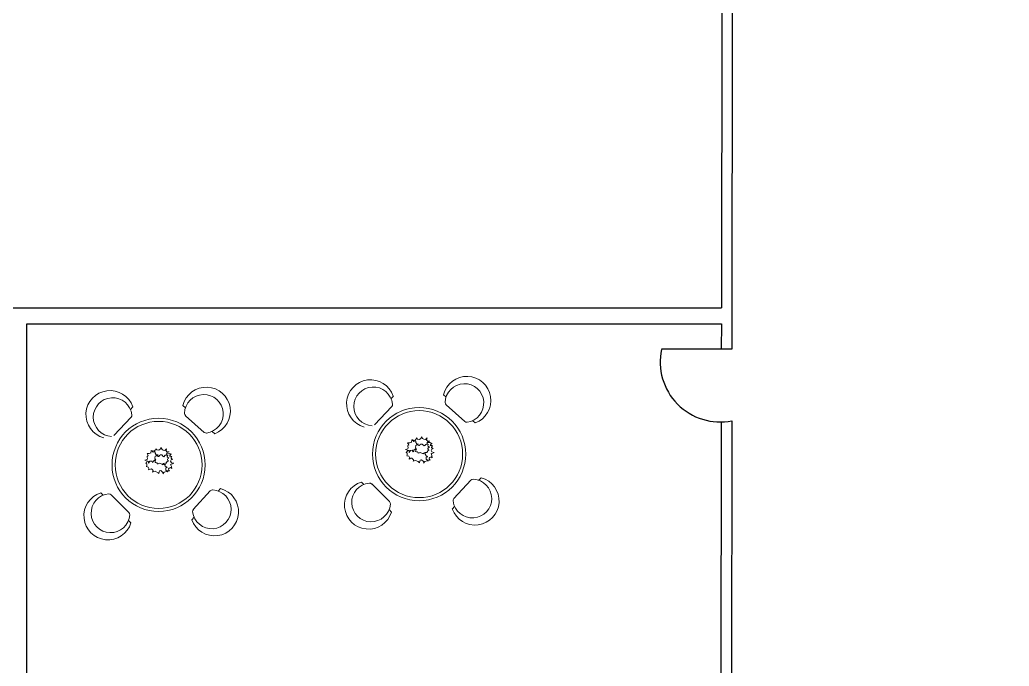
# Model space of a CAD drawing. Header units: millimetres. Extents: x 586 to 1010, y 369 to 668.
# Drawn here: x 705.92 to 719.96, y 452.57 to 461.74 of the extents above; entities that cross this region are included whole.
import ezdxf

# ---------------------------------------------------------------- set-up
doc = ezdxf.new("R2010")
doc.units = ezdxf.units.MM
doc.layers.add('finiture', color=7, linetype='Continuous', lineweight=20)
doc.styles.add('DIM_FONT', font='SIMPLEX', dxfattribs={"width": 0.8})

msp = doc.modelspace()

# ---------------------------------------------------------------- linework, layer by layer
at = {"lineweight": 25}
for p, q in [((715.941, 517.656), (715.872, 457.652)), ((716.091, 517.656), (716.021, 457.063)), ((684.725, 457.653), (715.872, 457.652)), ((706.014, 444.586), (706.015, 457.423)), ((706.015, 457.423), (715.872, 457.422)), ((715.872, 457.422), (715.871, 457.063)), ((716.021, 457.063), (715.021, 457.063)), ((715.87, 456.033), (715.864, 451.108)), ((716.02, 456.049), (716.014, 451.108))]:
    msp.add_line(p, q, dxfattribs=at)
msp.add_arc((715.854, 456.884), 0.851, 167.8802, 281.2757, dxfattribs=at)
at = {"color": 254, "lineweight": 25}
for points in [[(654.944, 595.472), (670.267, 587.317), (714.302, 595.165), (787.089, 595.165), (819.394, 580.944), (821.03, 562.85), (813.491, 552.788), (808.734, 539.671), (796.407, 534.706), (791.022, 527.249), (791.022, 507.547), (797.301, 476.527), (814.975, 463.89), (836.148, 474.682), (874.022, 478.588), (885.729, 462.733), (863.004, 436.079), (845.789, 420.685), (845.104, 408.675)], [(639.207, 583.438), (644.727, 575.638), (657.796, 553.44), (668.404, 543.929), (682.518, 548.731), (692.984, 555.478), (711.934, 556.583), (734.346, 532.133), (750.593, 477.748), (754.137, 444.164), (776.466, 425.447), (782.617, 412.235)]]:
    msp.add_spline(points, degree=3, dxfattribs=at)
at = {"layer": 'finiture'}
for p, q in [((711.184, 456.365), (711.217, 456.4)), ((711.964, 456.388), (711.929, 456.419)), ((707.486, 456.212), (707.519, 456.247)), ((708.267, 456.235), (708.231, 456.266)), ((710.95, 455.992), (711.194, 456.252)), ((711.965, 456.275), (712.231, 456.038)), ((707.252, 455.839), (707.496, 456.099)), ((708.267, 456.122), (708.534, 455.885)), ((712.343, 456.051), (712.379, 456.019)), ((708.646, 455.898), (708.682, 455.866)), ((711.42, 455.737), (711.449, 455.738)), ((711.42, 455.737), (711.436, 455.709)), ((711.449, 455.738), (711.464, 455.742)), ((711.476, 455.744), (711.479, 455.781)), ((711.48, 455.782), (711.506, 455.758)), ((711.497, 455.764), (711.506, 455.776)), ((711.506, 455.758), (711.527, 455.764)), ((711.507, 455.776), (711.52, 455.771)), ((711.52, 455.771), (711.535, 455.784)), ((711.527, 455.764), (711.535, 455.763)), ((711.535, 455.763), (711.534, 455.744)), ((711.534, 455.744), (711.549, 455.722)), ((711.534, 455.744), (711.534, 455.744)), ((711.535, 455.784), (711.545, 455.806)), ((711.537, 455.767), (711.537, 455.767)), ((711.545, 455.806), (711.56, 455.789)), ((711.56, 455.789), (711.587, 455.784)), ((711.587, 455.784), (711.607, 455.8)), ((711.607, 455.8), (711.616, 455.821)), ((711.616, 455.821), (711.633, 455.797)), ((711.633, 455.797), (711.649, 455.788)), ((711.649, 455.788), (711.672, 455.782)), ((711.672, 455.782), (711.698, 455.806)), ((711.698, 455.806), (711.689, 455.775)), ((711.689, 455.775), (711.7, 455.764)), ((711.704, 455.753), (711.694, 455.733)), ((711.694, 455.733), (711.702, 455.72)), ((711.7, 455.764), (711.716, 455.762)), ((711.739, 455.74), (711.7, 455.744)), ((711.734, 455.762), (711.704, 455.753)), ((711.716, 455.762), (711.734, 455.762)), ((711.739, 455.74), (711.767, 455.729)), ((711.767, 455.729), (711.742, 455.724)), ((707.752, 455.585), (707.767, 455.589)), ((707.778, 455.592), (707.782, 455.628)), ((707.783, 455.629), (707.808, 455.605)), ((707.8, 455.611), (707.808, 455.623)), ((707.808, 455.605), (707.829, 455.611)), ((707.809, 455.623), (707.823, 455.618)), ((707.823, 455.618), (707.838, 455.631)), ((707.829, 455.611), (707.837, 455.61)), ((707.837, 455.61), (707.836, 455.591)), ((707.836, 455.591), (707.851, 455.569)), ((707.836, 455.591), (707.836, 455.591)), ((707.838, 455.631), (707.848, 455.653)), ((707.839, 455.615), (707.839, 455.615)), ((707.848, 455.653), (707.862, 455.636)), ((707.862, 455.636), (707.89, 455.631)), ((707.89, 455.631), (707.91, 455.647)), ((707.91, 455.647), (707.919, 455.669)), ((707.919, 455.669), (707.936, 455.644)), ((707.936, 455.644), (707.952, 455.635)), ((707.952, 455.635), (707.974, 455.629)), ((707.974, 455.629), (708, 455.653)), ((708, 455.653), (707.991, 455.622)), ((707.991, 455.622), (708.003, 455.611)), ((708.006, 455.6), (707.996, 455.58)), ((708.003, 455.611), (708.018, 455.609)), ((708.041, 455.587), (708.003, 455.591)), ((708.037, 455.609), (708.006, 455.6)), ((708.018, 455.609), (708.037, 455.609)), ((708.041, 455.587), (708.07, 455.576)), ((711.39, 455.642), (711.422, 455.653)), ((711.412, 455.635), (711.39, 455.642)), ((711.41, 455.608), (711.399, 455.602)), ((711.399, 455.602), (711.415, 455.59)), ((711.421, 455.63), (711.41, 455.608)), ((711.431, 455.63), (711.412, 455.635)), ((711.415, 455.59), (711.415, 455.57)), ((711.424, 455.684), (711.421, 455.695)), ((711.422, 455.653), (711.426, 455.671)), ((711.436, 455.709), (711.423, 455.697)), ((711.426, 455.671), (711.424, 455.684)), ((711.441, 455.626), (711.431, 455.63)), ((711.442, 455.602), (711.441, 455.626)), ((711.461, 455.628), (711.442, 455.602)), ((711.486, 455.631), (711.461, 455.628)), ((711.461, 455.628), (711.461, 455.628)), ((711.5, 455.611), (711.486, 455.631)), ((711.486, 455.631), (711.486, 455.631)), ((711.508, 455.621), (711.5, 455.611)), ((711.51, 455.631), (711.508, 455.621)), ((711.525, 455.646), (711.51, 455.631)), ((711.545, 455.642), (711.525, 455.646)), ((711.535, 455.699), (711.529, 455.673)), ((711.53, 455.666), (711.545, 455.642)), ((711.537, 455.628), (711.533, 455.613)), ((711.533, 455.613), (711.545, 455.611)), ((711.552, 455.708), (711.535, 455.699)), ((711.537, 455.64), (711.537, 455.628)), ((711.545, 455.642), (711.545, 455.642)), ((711.545, 455.611), (711.56, 455.608)), ((711.549, 455.722), (711.576, 455.72)), ((711.576, 455.72), (711.552, 455.708)), ((711.56, 455.608), (711.567, 455.592)), ((711.567, 455.706), (711.562, 455.708)), ((711.579, 455.697), (711.567, 455.706)), ((711.567, 455.592), (711.576, 455.593)), ((711.576, 455.593), (711.587, 455.597)), ((711.586, 455.697), (711.579, 455.697)), ((711.594, 455.71), (711.586, 455.697)), ((711.587, 455.597), (711.598, 455.601)), ((711.609, 455.719), (711.594, 455.71)), ((711.598, 455.601), (711.633, 455.588)), ((711.628, 455.719), (711.609, 455.719)), ((711.653, 455.693), (711.628, 455.719)), ((711.633, 455.588), (711.645, 455.579)), ((711.645, 455.579), (711.646, 455.59)), ((711.646, 455.59), (711.653, 455.597)), ((711.66, 455.583), (711.648, 455.588)), ((711.653, 455.597), (711.67, 455.602)), ((711.677, 455.715), (711.66, 455.693)), ((711.67, 455.602), (711.673, 455.602)), ((711.673, 455.602), (711.697, 455.601)), ((711.699, 455.717), (711.677, 455.715)), ((711.697, 455.61), (711.705, 455.624)), ((711.697, 455.601), (711.697, 455.61)), ((711.717, 455.713), (711.699, 455.717)), ((711.702, 455.72), (711.717, 455.713)), ((711.704, 455.693), (711.712, 455.713)), ((711.728, 455.674), (711.704, 455.691)), ((711.705, 455.624), (711.714, 455.628)), ((711.707, 455.662), (711.728, 455.674)), ((711.707, 455.653), (711.707, 455.66)), ((711.714, 455.64), (711.707, 455.653)), ((711.724, 455.631), (711.714, 455.64)), ((711.714, 455.628), (711.724, 455.631)), ((711.755, 455.714), (711.739, 455.699)), ((711.739, 455.699), (711.774, 455.697)), ((711.742, 455.724), (711.755, 455.714)), ((711.778, 455.592), (711.753, 455.585)), ((711.761, 455.646), (711.755, 455.628)), ((711.755, 455.628), (711.765, 455.608)), ((711.763, 455.687), (711.76, 455.672)), ((711.76, 455.672), (711.782, 455.655)), ((711.771, 455.656), (711.761, 455.646)), ((711.771, 455.696), (711.763, 455.687)), ((711.765, 455.608), (711.798, 455.6)), ((711.782, 455.655), (711.771, 455.656)), ((711.798, 455.6), (711.778, 455.592)), ((707.693, 455.489), (707.725, 455.5)), ((707.715, 455.482), (707.693, 455.489)), ((707.713, 455.455), (707.701, 455.45)), ((707.701, 455.45), (707.718, 455.437)), ((707.723, 455.477), (707.713, 455.455)), ((707.733, 455.477), (707.715, 455.482)), ((707.722, 455.584), (707.752, 455.585)), ((707.722, 455.584), (707.739, 455.556)), ((707.726, 455.531), (707.723, 455.542)), ((707.739, 455.556), (707.725, 455.544)), ((707.725, 455.5), (707.728, 455.518)), ((707.728, 455.518), (707.726, 455.531)), ((707.743, 455.473), (707.733, 455.477)), ((707.745, 455.45), (707.743, 455.473)), ((707.763, 455.475), (707.745, 455.45)), ((707.789, 455.478), (707.763, 455.475)), ((707.763, 455.475), (707.763, 455.475)), ((707.802, 455.459), (707.789, 455.478)), ((707.789, 455.478), (707.789, 455.478)), ((707.811, 455.468), (707.802, 455.459)), ((707.812, 455.478), (707.811, 455.468)), ((707.828, 455.493), (707.812, 455.478)), ((707.848, 455.489), (707.828, 455.493)), ((707.838, 455.546), (707.831, 455.52)), ((707.832, 455.513), (707.848, 455.489)), ((707.839, 455.475), (707.836, 455.46)), ((707.836, 455.46), (707.848, 455.459)), ((707.855, 455.555), (707.838, 455.546)), ((707.839, 455.488), (707.839, 455.475)), ((707.848, 455.489), (707.848, 455.489)), ((707.848, 455.459), (707.863, 455.455)), ((707.851, 455.569), (707.878, 455.568)), ((707.878, 455.568), (707.855, 455.555)), ((707.863, 455.455), (707.87, 455.439)), ((707.87, 455.553), (707.865, 455.555)), ((707.882, 455.544), (707.87, 455.553)), ((707.888, 455.544), (707.882, 455.544)), ((707.897, 455.557), (707.888, 455.544)), ((707.89, 455.444), (707.9, 455.448)), ((707.912, 455.566), (707.897, 455.557)), ((707.9, 455.448), (707.935, 455.435)), ((707.93, 455.566), (707.912, 455.566)), ((707.956, 455.54), (707.93, 455.566)), ((707.956, 455.444), (707.973, 455.45)), ((707.979, 455.562), (707.962, 455.54)), ((707.973, 455.45), (707.976, 455.45)), ((707.976, 455.45), (707.999, 455.448)), ((708.001, 455.564), (707.979, 455.562)), ((707.996, 455.58), (708.005, 455.568)), ((707.999, 455.457), (708.008, 455.471)), ((707.999, 455.448), (707.999, 455.457)), ((708.02, 455.56), (708.001, 455.564)), ((708.005, 455.568), (708.02, 455.56)), ((708.006, 455.54), (708.015, 455.56)), ((708.031, 455.521), (708.007, 455.538)), ((708.008, 455.471), (708.016, 455.475)), ((708.01, 455.509), (708.031, 455.521)), ((708.01, 455.5), (708.01, 455.507)), ((708.016, 455.488), (708.01, 455.5)), ((708.026, 455.478), (708.016, 455.488)), ((708.016, 455.475), (708.026, 455.478)), ((708.057, 455.561), (708.042, 455.547)), ((708.042, 455.547), (708.076, 455.544)), ((708.07, 455.576), (708.044, 455.571)), ((708.044, 455.571), (708.057, 455.561)), ((708.063, 455.494), (708.057, 455.475)), ((708.057, 455.475), (708.068, 455.455)), ((708.066, 455.534), (708.063, 455.519)), ((708.063, 455.519), (708.085, 455.502)), ((708.073, 455.503), (708.063, 455.494)), ((708.073, 455.543), (708.066, 455.534)), ((708.068, 455.455), (708.1, 455.447)), ((708.085, 455.502), (708.073, 455.503)), ((708.1, 455.447), (708.081, 455.439)), ((711.415, 455.561), (711.407, 455.554)), ((711.407, 455.554), (711.437, 455.546)), ((711.415, 455.57), (711.415, 455.561)), ((711.437, 455.546), (711.444, 455.527)), ((711.444, 455.527), (711.441, 455.509)), ((711.441, 455.507), (711.466, 455.519)), ((711.441, 455.509), (711.441, 455.507)), ((711.466, 455.519), (711.481, 455.521)), ((711.481, 455.521), (711.491, 455.512)), ((711.491, 455.512), (711.505, 455.498)), ((711.503, 455.487), (711.496, 455.476)), ((711.496, 455.476), (711.513, 455.481)), ((711.505, 455.498), (711.503, 455.487)), ((711.513, 455.481), (711.533, 455.487)), ((711.533, 455.487), (711.567, 455.471)), ((711.533, 455.487), (711.533, 455.487)), ((711.567, 455.471), (711.577, 455.463)), ((711.577, 455.463), (711.586, 455.453)), ((711.586, 455.453), (711.598, 455.492)), ((711.598, 455.492), (711.618, 455.498)), ((711.618, 455.498), (711.645, 455.471)), ((711.645, 455.451), (711.663, 455.474)), ((711.645, 455.471), (711.648, 455.454)), ((711.648, 455.454), (711.645, 455.451)), ((711.662, 455.583), (711.66, 455.583)), ((711.68, 455.583), (711.662, 455.583)), ((711.663, 455.474), (711.695, 455.481)), ((711.673, 455.575), (711.68, 455.583)), ((711.673, 455.568), (711.673, 455.575)), ((711.677, 455.557), (711.673, 455.568)), ((711.699, 455.543), (711.677, 455.557)), ((711.685, 455.534), (711.705, 455.539)), ((711.685, 455.507), (711.685, 455.534)), ((711.687, 455.501), (711.685, 455.507)), ((711.709, 455.481), (711.687, 455.501)), ((711.695, 455.481), (711.714, 455.48)), ((711.705, 455.539), (711.699, 455.543)), ((711.705, 455.494), (711.699, 455.493)), ((711.728, 455.493), (711.705, 455.494)), ((711.714, 455.48), (711.709, 455.481)), ((711.735, 455.531), (711.725, 455.52)), ((711.725, 455.52), (711.73, 455.503)), ((711.739, 455.492), (711.728, 455.493)), ((711.73, 455.503), (711.739, 455.492)), ((711.755, 455.54), (711.735, 455.531)), ((711.753, 455.585), (711.764, 455.556)), ((711.769, 455.526), (711.755, 455.54)), ((711.764, 455.556), (711.769, 455.526)), ((707.718, 455.408), (707.71, 455.401)), ((707.71, 455.401), (707.74, 455.394)), ((707.718, 455.437), (707.718, 455.417)), ((707.718, 455.417), (707.718, 455.408)), ((707.74, 455.394), (707.747, 455.374)), ((707.747, 455.374), (707.743, 455.356)), ((707.743, 455.354), (707.769, 455.366)), ((707.743, 455.356), (707.743, 455.354)), ((707.769, 455.366), (707.784, 455.368)), ((707.784, 455.368), (707.794, 455.359)), ((707.794, 455.359), (707.807, 455.345)), ((707.806, 455.334), (707.799, 455.323)), ((707.799, 455.323), (707.816, 455.329)), ((707.807, 455.345), (707.806, 455.334)), ((707.816, 455.329), (707.836, 455.334)), ((707.836, 455.334), (707.87, 455.318)), ((707.836, 455.334), (707.836, 455.334)), ((707.87, 455.439), (707.878, 455.441)), ((707.87, 455.318), (707.88, 455.311)), ((707.878, 455.441), (707.89, 455.444)), ((707.88, 455.311), (707.888, 455.3)), ((707.888, 455.3), (707.9, 455.339)), ((707.9, 455.339), (707.92, 455.345)), ((707.92, 455.345), (707.947, 455.318)), ((707.935, 455.435), (707.947, 455.426)), ((707.947, 455.426), (707.949, 455.437)), ((707.947, 455.298), (707.966, 455.321)), ((707.947, 455.318), (707.951, 455.301)), ((707.949, 455.437), (707.956, 455.444)), ((707.962, 455.43), (707.951, 455.435)), ((707.964, 455.43), (707.962, 455.43)), ((707.983, 455.43), (707.964, 455.43)), ((707.966, 455.321), (707.998, 455.329)), ((707.976, 455.422), (707.983, 455.43)), ((707.976, 455.415), (707.976, 455.422)), ((707.979, 455.404), (707.976, 455.415)), ((708.001, 455.39), (707.979, 455.404)), ((707.988, 455.381), (708.008, 455.386)), ((707.988, 455.354), (707.988, 455.381)), ((707.989, 455.348), (707.988, 455.354)), ((708.011, 455.329), (707.989, 455.348)), ((707.998, 455.329), (708.016, 455.327)), ((708.008, 455.386), (708.001, 455.39)), ((708.007, 455.341), (708.002, 455.34)), ((708.031, 455.341), (708.007, 455.341)), ((708.016, 455.327), (708.011, 455.329)), ((708.037, 455.378), (708.027, 455.367)), ((708.027, 455.367), (708.032, 455.35)), ((708.041, 455.339), (708.031, 455.341)), ((708.032, 455.35), (708.041, 455.339)), ((708.057, 455.387), (708.037, 455.378)), ((708.081, 455.439), (708.055, 455.432)), ((708.055, 455.432), (708.067, 455.403)), ((708.072, 455.373), (708.057, 455.387)), ((708.067, 455.403), (708.072, 455.373)), ((707.951, 455.301), (707.947, 455.298)), ((710.798, 455.148), (710.764, 455.181)), ((712.076, 454.947), (712.318, 455.209)), ((712.431, 455.206), (712.464, 455.242)), ((707.1, 454.995), (707.066, 455.029)), ((708.378, 454.794), (708.62, 455.056)), ((708.733, 455.053), (708.766, 455.089)), ((710.91, 455.154), (711.163, 454.903)), ((707.212, 455.001), (707.465, 454.75)), ((711.156, 454.79), (711.191, 454.756)), ((712.086, 454.835), (712.054, 454.8)), ((707.459, 454.637), (707.493, 454.603)), ((708.389, 454.682), (708.356, 454.647))]:
    msp.add_line(p, q, dxfattribs=at)
for centre, radius in [((711.583, 455.577), 0.661), ((711.583, 455.577), 0.617), ((707.886, 455.424), 0.661), ((707.886, 455.424), 0.617)]:
    msp.add_circle(centre, radius, dxfattribs=at)
for centre, radius, start, end in [((710.894, 456.29), 0.341, 18.8353, 254.8064), ((712.26, 456.339), 0.341, 290.4509, 166.422), ((712.225, 456.3), 0.275, 278.3412, 178.3476), ((707.196, 456.137), 0.341, 18.8353, 254.8064), ((708.563, 456.186), 0.341, 290.4509, 166.422), ((710.932, 456.254), 0.275, 6.7256, 266.732), ((707.234, 456.101), 0.275, 6.7256, 266.732), ((708.528, 456.147), 0.275, 278.3412, 178.3476), ((711.993, 456.308), 0.0423, 180.1234, 230.1202), ((708.295, 456.155), 0.0423, 180.1234, 230.1202), ((711.163, 456.281), 0.0423, 316.7288, 6.7256), ((707.466, 456.128), 0.0423, 316.7288, 6.7256), ((712.259, 456.07), 0.0423, 228.3444, 278.3412), ((708.562, 455.917), 0.0423, 228.3444, 278.3412), ((710.864, 454.855), 0.341, 107.0654, 343.0365), ((710.901, 454.892), 0.275, 95.1398, 355.1462), ((710.879, 455.124), 0.0423, 43.3672, 93.364), ((712.376, 454.912), 0.341, 199.1667, 75.1378), ((712.338, 454.947), 0.275, 187.2411, 87.2475), ((712.349, 455.18), 0.0423, 87.2475, 137.2443), ((707.167, 454.702), 0.341, 107.0654, 343.0365), ((708.679, 454.759), 0.341, 199.1667, 75.1378), ((708.64, 454.794), 0.275, 187.2411, 87.2475), ((708.651, 455.027), 0.0423, 87.2475, 137.2443), ((707.203, 454.739), 0.275, 95.1398, 355.1462), ((707.181, 454.971), 0.0423, 43.3672, 93.364), ((711.133, 454.873), 0.0423, 355.1462, 45.143), ((712.107, 454.917), 0.0423, 135.4685, 185.4653), ((707.435, 454.72), 0.0423, 355.1462, 45.143), ((708.41, 454.764), 0.0423, 135.4685, 185.4653)]:
    msp.add_arc(centre, radius, start, end, dxfattribs=at)

# ---------------------------------------------------------------- texts
at = {"layer": 'finiture', "style": 'DIM_FONT', "width": 0.8, "flags": 9}
for tag, p, s in [('XSIZE', (711.633, 455.588), '277'), ('YSIZE', (711.633, 455.588), '252'), ('YSIZE', (707.935, 455.435), '252'), ('XSIZE', (707.935, 455.435), '277')]:
    msp.add_attdef(tag, p, s, height=0.000735, dxfattribs=at)

doc.saveas('drawing.dxf')
